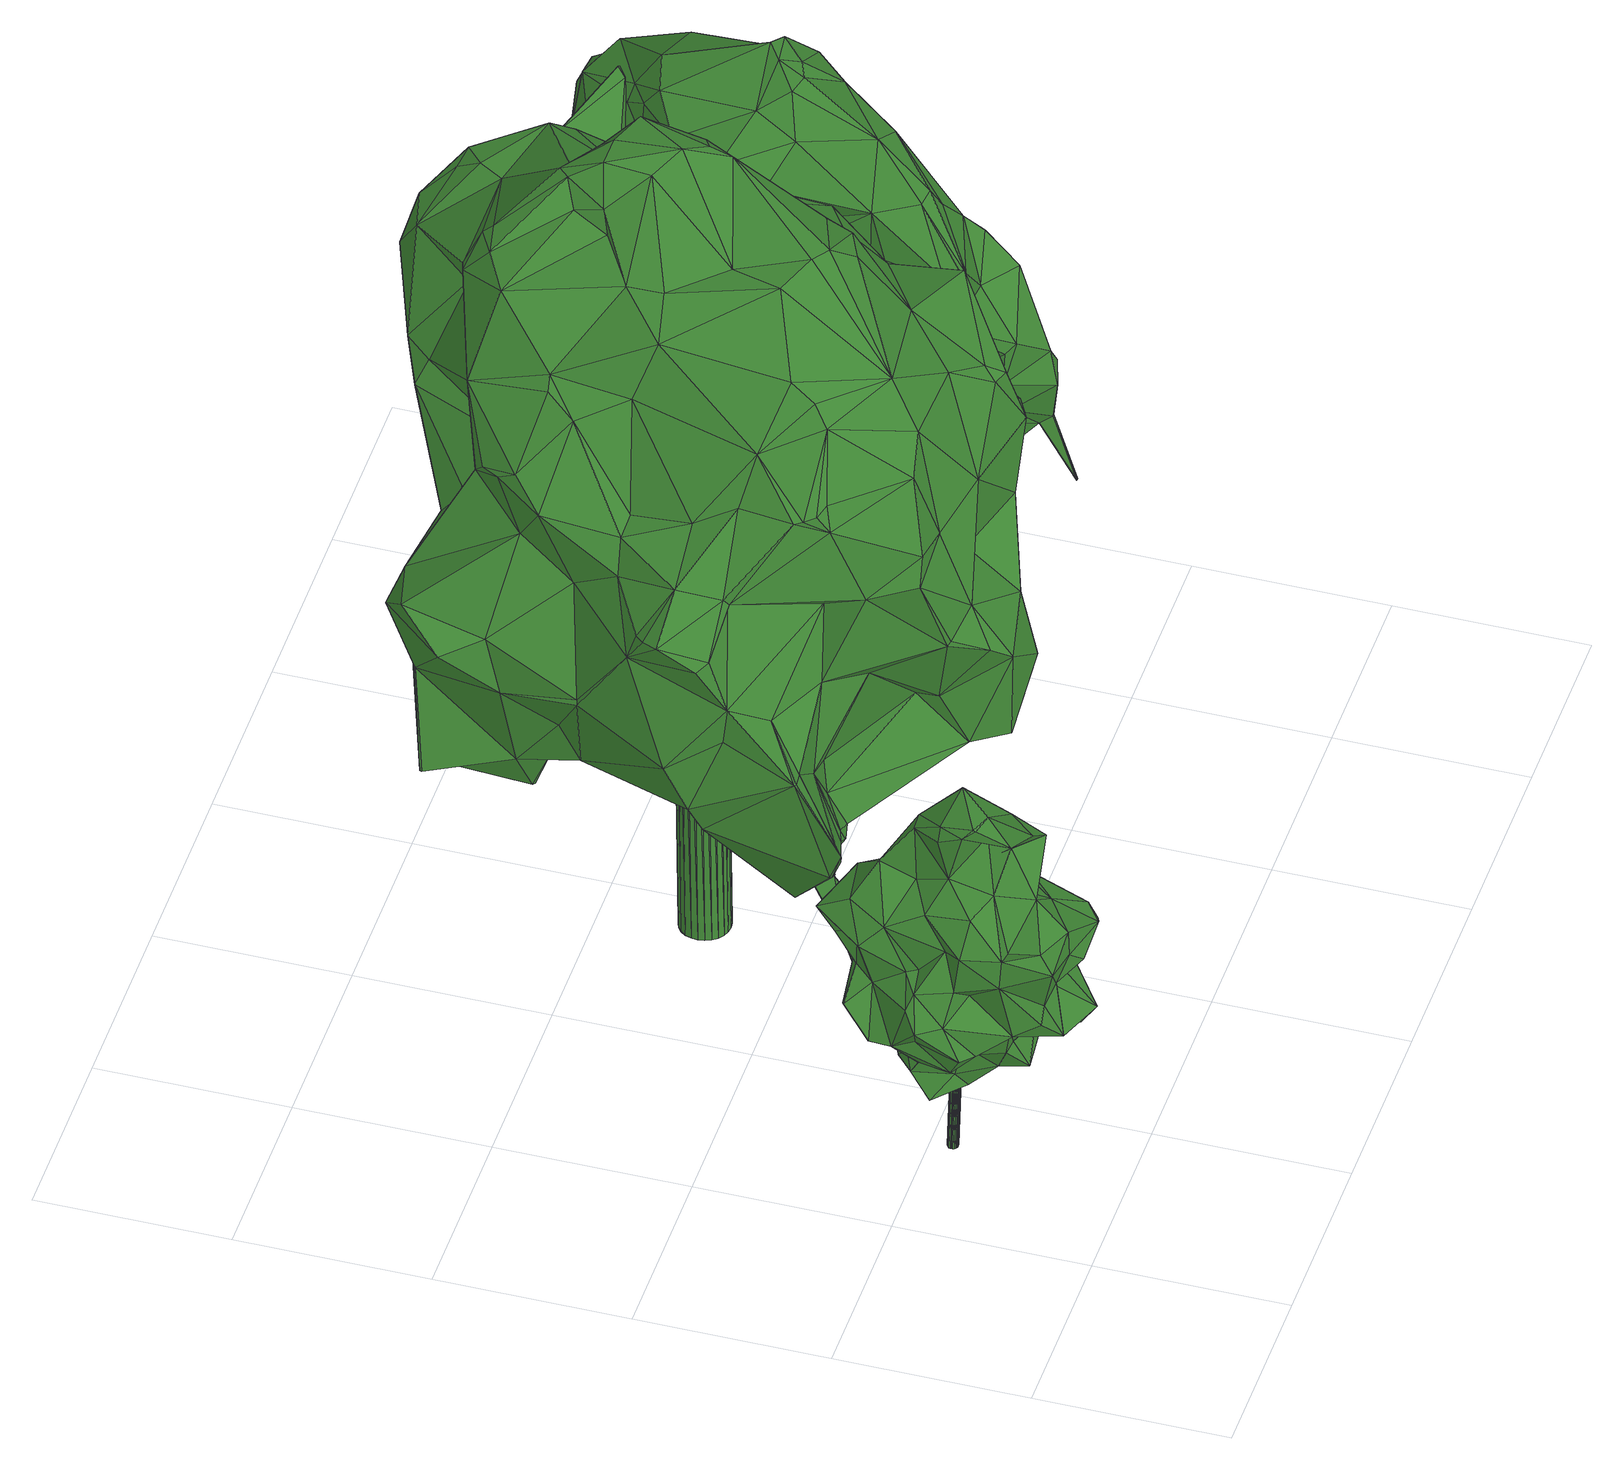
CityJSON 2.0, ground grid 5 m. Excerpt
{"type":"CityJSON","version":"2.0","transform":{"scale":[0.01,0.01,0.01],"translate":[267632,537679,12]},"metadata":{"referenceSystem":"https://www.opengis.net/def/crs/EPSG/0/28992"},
"CityObjects":{
"tree1":{"type":"SolitaryVegetationObject","attributes":{"gtid":355,"crown_width_m":6.1,"crown_median_z":18.98,"crown_r50_m":0.299,"crown_porosity":0.91,"trunk_H_m":6.23,"trunk_DBH_m":0.263,"trunk_radius_m":0.131,"trunk_base_height_m":12.75,"original_gtid":"356"},"geometry":[{"type":"Solid","lod":"3","boundaries":[[[[0,1,2]],[[3,4,5]],[[6,5,4]],[[7,8,9]],[[10,11,12]],[[10,12,13]],[[14,15,16]],[[17,18,19]],[[20,21,2]],[[20,2,22]],[[23,24,25]],[[26,27,28]],[[29,13,30]],[[7,31,32]],[[33,34,35]],[[36,37,38]],[[39,40,41]],[[42,19,18]],[[43,2,8]],[[8,2,1]],[[44,45,46]],[[13,23,30]],[[23,47,30]],[[48,49,50]],[[51,52,53]],[[30,54,29]],[[33,55,56]],[[33,35,55]],[[57,58,59]],[[26,28,60]],[[61,62,63]],[[64,65,66]],[[64,66,67]],[[64,67,11]],[[68,69,70]],[[70,69,71]],[[72,73,74]],[[15,75,76]],[[77,76,75]],[[47,78,54]],[[37,79,80]],[[81,82,83]],[[24,23,12]],[[13,12,23]],[[84,85,77]],[[86,87,71]],[[29,78,56]],[[42,88,63]],[[64,10,34]],[[35,34,10]],[[71,87,70]],[[89,70,87]],[[90,91,92]],[[92,93,90]],[[94,95,96]],[[94,96,45]],[[97,16,48]],[[98,99,100]],[[30,47,54]],[[55,35,10]],[[55,10,13]],[[101,93,92]],[[11,10,64]],[[102,69,103]],[[64,34,65]],[[34,104,65]],[[13,29,55]],[[56,55,29]],[[21,0,2]],[[12,89,24]],[[41,87,86]],[[97,105,106]],[[97,106,107]],[[108,109,52]],[[53,52,109]],[[20,110,111]],[[8,1,112]],[[113,73,72]],[[89,12,114]],[[105,0,106]],[[66,113,72]],[[57,115,58]],[[116,117,118]],[[67,119,70]],[[120,79,28]],[[120,28,27]],[[89,87,41]],[[22,110,20]],[[22,121,110]],[[103,59,122]],[[7,9,31]],[[69,102,18]],[[17,69,18]],[[100,99,123]],[[49,48,124]],[[125,126,127]],[[128,91,129]],[[128,129,116]],[[130,86,131]],[[44,6,45]],[[68,70,119]],[[132,128,7]],[[24,89,40]],[[39,133,81]],[[108,134,32]],[[23,25,47]],[[113,135,101]],[[88,42,18]],[[60,136,137]],[[31,125,105]],[[56,78,33]],[[113,101,73]],[[51,73,101]],[[74,73,138]],[[139,123,99]],[[7,134,132]],[[84,140,85]],[[91,128,132]],[[107,106,21]],[[141,119,67]],[[82,81,98]],[[98,100,82]],[[22,2,117]],[[89,114,67]],[[81,83,39]],[[142,121,143]],[[142,143,60]],[[132,52,144]],[[132,145,52]],[[98,3,99]],[[18,146,59]],[[18,122,146]],[[22,147,121]],[[143,121,147]],[[51,92,144]],[[61,148,62]],[[3,98,27]],[[133,27,98]],[[149,150,151]],[[97,148,105]],[[60,28,142]],[[152,153,80]],[[103,68,154]],[[68,103,69]],[[133,155,27]],[[46,156,44]],[[157,123,156]],[[83,82,158]],[[83,158,47]],[[144,52,51]],[[44,156,139]],[[148,159,62]],[[48,159,148]],[[48,148,97]],[[157,34,33]],[[123,33,160]],[[157,33,123]],[[27,155,120]],[[108,148,61]],[[32,148,108]],[[48,50,159]],[[159,50,161]],[[26,162,27]],[[3,27,162]],[[36,142,28]],[[121,142,110]],[[95,136,129]],[[136,116,129]],[[95,129,91]],[[139,99,3]],[[112,1,163]],[[103,88,59]],[[88,18,59]],[[81,133,98]],[[118,2,164]],[[118,164,116]],[[36,38,151]],[[79,36,28]],[[79,37,36]],[[79,152,80]],[[90,165,91]],[[166,165,90]],[[46,165,167]],[[166,167,165]],[[68,119,154]],[[71,131,86]],[[17,131,71]],[[141,74,154]],[[107,168,14]],[[169,14,168]],[[19,85,140]],[[19,140,17]],[[79,155,152]],[[120,155,79]],[[128,116,164]],[[7,128,164]],[[7,164,2]],[[108,52,134]],[[89,67,70]],[[63,62,161]],[[66,65,104]],[[166,104,170]],[[49,161,50]],[[51,53,73]],[[63,88,109]],[[155,133,171]],[[155,171,152]],[[59,146,57]],[[25,83,47]],[[141,66,72]],[[141,67,66]],[[100,123,82]],[[89,41,40]],[[20,168,21]],[[42,85,19]],[[21,168,107]],[[3,5,139]],[[75,14,172]],[[111,169,168]],[[136,60,173]],[[139,5,44]],[[6,44,5]],[[38,174,169]],[[107,16,97]],[[46,167,156]],[[101,92,51]],[[0,163,1]],[[113,175,135]],[[11,114,12]],[[173,143,147]],[[165,95,91]],[[130,84,77]],[[127,126,176]],[[123,139,156]],[[149,151,169]],[[153,130,174]],[[130,77,174]],[[38,169,151]],[[153,174,80]],[[177,80,174]],[[177,174,38]],[[86,178,41]],[[37,80,177]],[[37,177,38]],[[85,124,76]],[[85,76,77]],[[75,172,174]],[[15,76,48]],[[124,48,76]],[[169,172,14]],[[174,172,169]],[[154,74,103]],[[85,42,124]],[[73,53,88]],[[49,42,161]],[[124,42,49]],[[103,18,102]],[[67,114,11]],[[32,134,7]],[[72,74,141]],[[149,111,110]],[[116,136,173]],[[149,110,150]],[[110,142,150]],[[151,150,36]],[[141,154,119]],[[152,171,179]],[[41,179,171]],[[42,63,161]],[[159,161,62]],[[58,115,122]],[[61,109,108]],[[24,83,25]],[[40,83,24]],[[40,39,83]],[[145,134,52]],[[132,134,145]],[[137,6,4]],[[60,137,4]],[[36,150,142]],[[149,169,111]],[[101,135,180]],[[90,175,166]],[[180,175,90]],[[166,175,104]],[[135,175,180]],[[17,140,131]],[[54,78,29]],[[158,82,78]],[[123,78,82]],[[123,160,78]],[[33,78,160]],[[60,162,26]],[[4,162,60]],[[158,78,47]],[[4,3,162]],[[15,14,75]],[[74,138,103]],[[75,174,77]],[[41,178,179]],[[152,179,178]],[[88,103,138]],[[14,16,107]],[[21,106,0]],[[118,117,2]],[[43,7,2]],[[148,32,31]],[[43,8,7]],[[105,125,127]],[[0,105,127]],[[9,112,176]],[[9,8,112]],[[180,90,93]],[[101,180,93]],[[136,95,94]],[[45,6,94]],[[137,94,6]],[[136,94,137]],[[116,173,147]],[[144,92,132]],[[91,132,92]],[[130,153,178]],[[130,178,86]],[[152,178,153]],[[103,122,18]],[[88,138,73]],[[156,167,170]],[[157,170,34]],[[69,17,71]],[[156,170,157]],[[53,109,88]],[[39,171,133]],[[41,171,39]],[[34,170,104]],[[167,166,170]],[[111,168,20]],[[143,173,60]],[[104,175,66]],[[66,175,113]],[[130,140,84]],[[131,140,130]],[[63,109,61]],[[147,22,117]],[[147,117,116]],[[176,126,9]],[[31,126,125]],[[58,122,59]],[[45,96,46]],[[57,122,115]],[[122,57,146]],[[165,96,95]],[[165,46,96]],[[15,48,16]],[[176,112,163]],[[127,176,163]],[[127,163,0]],[[31,105,148]],[[31,9,126]],[[181,182,183]],[[181,183,184]],[[184,183,185]],[[184,185,186]],[[183,182,187]],[[183,187,185]],[[185,187,188]],[[185,188,186]],[[187,182,189]],[[187,189,188]],[[188,189,190]],[[188,190,186]],[[189,182,191]],[[189,191,190]],[[190,191,192]],[[190,192,186]],[[191,182,193]],[[191,193,192]],[[192,193,194]],[[192,194,186]],[[193,182,195]],[[193,195,194]],[[194,195,196]],[[194,196,186]],[[195,182,197]],[[195,197,196]],[[196,197,198]],[[196,198,186]],[[197,182,199]],[[197,199,198]],[[198,199,200]],[[198,200,186]],[[199,182,201]],[[199,201,200]],[[200,201,202]],[[200,202,186]],[[201,182,203]],[[201,203,202]],[[202,203,204]],[[202,204,186]],[[203,182,205]],[[203,205,204]],[[204,205,206]],[[204,206,186]],[[205,182,207]],[[205,207,206]],[[206,207,208]],[[206,208,186]],[[207,182,209]],[[207,209,208]],[[208,209,210]],[[208,210,186]],[[209,182,211]],[[209,211,210]],[[210,211,212]],[[210,212,186]],[[211,182,213]],[[211,213,212]],[[212,213,214]],[[212,214,186]],[[213,182,215]],[[213,215,214]],[[214,215,216]],[[214,216,186]],[[215,182,217]],[[215,217,216]],[[216,217,218]],[[216,218,186]],[[217,182,219]],[[217,219,218]],[[218,219,220]],[[218,220,186]],[[219,182,221]],[[219,221,220]],[[220,221,222]],[[220,222,186]],[[221,182,223]],[[221,223,222]],[[222,223,224]],[[222,224,186]],[[223,182,225]],[[223,225,224]],[[224,225,226]],[[224,226,186]],[[225,182,227]],[[225,227,226]],[[226,227,228]],[[226,228,186]],[[227,182,229]],[[227,229,228]],[[228,229,230]],[[228,230,186]],[[229,182,181]],[[229,181,230]],[[230,181,184]],[[230,184,186]]]]}]},
"tree2":{"type":"SolitaryVegetationObject","attributes":{"gtid":61,"crown_width_m":15.76,"crown_median_z":26.46,"crown_r50_m":0.471,"crown_porosity":0.866,"trunk_H_m":13.7,"trunk_DBH_m":1.3,"trunk_radius_m":0.649,"trunk_base_height_m":12.76,"original_gtid":"61"},"geometry":[{"type":"Solid","lod":"3","boundaries":[[[[231,232,233]],[[234,235,236]],[[237,238,239]],[[240,241,242]],[[243,244,245]],[[240,246,247]],[[248,249,250]],[[251,252,253]],[[254,255,256]],[[257,258,259]],[[260,261,262]],[[262,261,263]],[[264,253,232]],[[265,266,267]],[[268,269,242]],[[239,270,271]],[[272,273,274]],[[275,236,235]],[[276,277,278]],[[241,279,280]],[[281,280,279]],[[282,283,284]],[[285,286,287]],[[288,289,290]],[[291,292,293]],[[294,295,296]],[[286,297,298]],[[274,298,297]],[[299,300,301]],[[285,297,286]],[[287,283,282]],[[302,283,287]],[[303,304,305]],[[306,307,308]],[[309,310,311]],[[312,313,314]],[[285,315,297]],[[316,317,318]],[[317,316,319]],[[278,320,321]],[[278,321,263]],[[273,322,298]],[[323,324,292]],[[261,325,326]],[[327,292,324]],[[298,274,273]],[[272,322,273]],[[328,329,275]],[[330,331,332]],[[333,334,235]],[[333,235,335]],[[336,337,247]],[[252,251,264]],[[247,338,240]],[[287,282,285]],[[339,340,341]],[[342,343,344]],[[316,344,343]],[[298,322,286]],[[345,346,336]],[[247,246,336]],[[335,235,347]],[[313,240,338]],[[348,349,252]],[[350,351,347]],[[352,325,353]],[[352,353,354]],[[304,355,356]],[[357,358,359]],[[360,361,362]],[[363,354,364]],[[363,352,354]],[[365,366,367]],[[241,368,242]],[[369,242,368]],[[370,371,372]],[[373,372,371]],[[374,375,363]],[[233,363,375]],[[369,330,370]],[[376,274,377]],[[378,374,379]],[[379,374,363]],[[306,267,307]],[[339,380,295]],[[353,381,354]],[[339,295,382]],[[339,382,383]],[[364,354,381]],[[384,385,386]],[[387,244,388]],[[245,244,387]],[[389,319,390]],[[389,390,289]],[[391,392,239]],[[345,393,394]],[[334,333,395]],[[396,397,398]],[[399,253,349]],[[373,371,400]],[[263,321,262]],[[260,325,261]],[[353,325,260]],[[401,296,380]],[[402,403,404]],[[402,404,405]],[[406,407,408]],[[409,410,411]],[[397,411,410]],[[397,410,409]],[[323,292,291]],[[396,398,412]],[[413,414,415]],[[403,402,416]],[[360,356,361]],[[355,361,356]],[[327,417,418]],[[396,419,397]],[[239,238,391]],[[408,341,340]],[[380,296,295]],[[420,314,421]],[[420,421,282]],[[391,238,300]],[[347,422,423]],[[350,347,423]],[[263,261,326]],[[260,262,424]],[[270,422,425]],[[426,427,267]],[[333,428,395]],[[333,335,428]],[[240,279,241]],[[240,281,279]],[[429,430,431]],[[427,411,432]],[[347,433,335]],[[434,435,328]],[[436,328,435]],[[437,438,439]],[[436,271,270]],[[243,245,440]],[[293,350,441]],[[423,441,350]],[[236,425,234]],[[442,398,409]],[[347,234,425]],[[303,250,249]],[[329,425,236]],[[329,270,425]],[[347,425,422]],[[292,327,443]],[[292,443,293]],[[280,368,241]],[[444,418,445]],[[262,446,447]],[[433,347,243]],[[433,243,440]],[[336,246,393]],[[336,393,345]],[[243,293,388]],[[399,448,253]],[[428,366,309]],[[395,428,309]],[[239,271,237]],[[237,271,436]],[[388,244,243]],[[449,440,387]],[[395,450,334]],[[335,366,428]],[[433,366,335]],[[312,451,281]],[[440,245,387]],[[452,453,454]],[[455,435,434]],[[440,449,367]],[[243,347,351]],[[381,353,452]],[[291,293,441]],[[293,351,350]],[[243,351,293]],[[456,355,304]],[[346,457,336]],[[437,286,438]],[[458,334,386]],[[341,380,339]],[[402,405,380]],[[402,380,341]],[[401,380,405]],[[342,401,405]],[[240,393,246]],[[248,250,459]],[[252,349,253]],[[460,442,461]],[[455,434,308]],[[369,331,330]],[[368,331,369]],[[459,250,462]],[[341,407,402]],[[431,283,302]],[[463,389,289]],[[345,463,289]],[[464,457,412]],[[231,465,348]],[[234,347,235]],[[424,262,447]],[[466,358,357]],[[400,467,468]],[[431,302,469]],[[365,469,302]],[[321,446,262]],[[408,470,406]],[[231,264,232]],[[445,332,444]],[[231,252,264]],[[471,472,368]],[[471,451,472]],[[383,340,339]],[[473,461,474]],[[464,412,376]],[[475,417,327]],[[248,476,304]],[[443,477,478]],[[327,477,443]],[[378,360,362]],[[314,420,312]],[[338,421,314]],[[412,479,480]],[[396,412,480]],[[481,392,482]],[[341,408,407]],[[450,386,334]],[[460,483,272]],[[479,484,485]],[[479,485,486]],[[329,328,270]],[[436,270,328]],[[276,278,263]],[[470,487,488]],[[358,306,384]],[[489,255,254]],[[287,365,302]],[[467,332,445]],[[313,281,240]],[[379,381,378]],[[381,379,364]],[[331,368,332]],[[472,332,368]],[[490,491,492]],[[420,284,493]],[[420,493,312]],[[330,371,370]],[[295,373,382]],[[320,494,495]],[[475,467,417]],[[395,309,450]],[[493,284,496]],[[427,265,267]],[[455,259,465]],[[362,300,378]],[[236,275,329]],[[451,430,472]],[[312,430,451]],[[497,403,416]],[[266,258,257]],[[467,330,332]],[[445,418,467]],[[371,467,400]],[[371,330,467]],[[297,315,274]],[[436,435,498]],[[435,455,498]],[[426,357,359]],[[282,421,337]],[[499,469,365]],[[500,272,483]],[[500,483,473]],[[403,501,404]],[[427,432,265]],[[265,502,266]],[[470,488,503]],[[431,469,499]],[[484,504,288]],[[274,315,414]],[[377,274,414]],[[426,411,427]],[[442,460,376]],[[442,376,412]],[[473,474,311]],[[459,505,248]],[[363,233,352]],[[495,506,321]],[[503,488,507]],[[508,509,321]],[[508,497,509]],[[416,407,497]],[[510,384,450]],[[450,309,510]],[[502,277,258]],[[502,258,266]],[[375,511,231]],[[231,233,375]],[[376,377,464]],[[343,390,316]],[[416,402,407]],[[501,403,512]],[[501,512,288]],[[513,514,290]],[[513,343,514]],[[304,249,248]],[[304,303,249]],[[398,397,409]],[[394,268,515]],[[447,406,470]],[[447,470,503]],[[359,474,461]],[[440,367,433]],[[513,290,289]],[[470,408,487]],[[513,390,343]],[[289,390,513]],[[370,372,516]],[[370,516,318]],[[359,517,474]],[[518,517,358]],[[474,517,518]],[[257,455,308]],[[293,478,388]],[[268,393,269]],[[327,324,519]],[[449,429,499]],[[387,429,449]],[[277,502,278]],[[456,304,476]],[[508,506,485]],[[321,506,508]],[[385,434,458]],[[328,275,434]],[[257,267,266]],[[257,307,267]],[[411,397,419]],[[250,303,462]],[[429,431,499]],[[265,432,494]],[[265,494,320]],[[484,479,504]],[[391,255,392]],[[326,448,399]],[[280,471,368]],[[366,520,439]],[[437,439,520]],[[479,486,480]],[[320,495,321]],[[443,478,293]],[[510,518,384]],[[384,518,358]],[[285,282,415]],[[426,267,357]],[[378,299,374]],[[299,521,374]],[[519,467,475]],[[496,283,431]],[[242,269,240]],[[393,240,269]],[[369,522,242]],[[523,485,288]],[[448,326,325]],[[281,451,280]],[[306,385,384]],[[426,359,411]],[[442,411,359]],[[322,438,286]],[[497,446,509]],[[321,509,446]],[[308,307,257]],[[518,311,474]],[[453,304,454]],[[235,334,458]],[[235,458,275]],[[496,284,283]],[[455,465,511]],[[231,348,252]],[[391,256,255]],[[510,524,518]],[[510,311,524]],[[518,524,311]],[[373,525,382]],[[505,476,248]],[[423,481,441]],[[400,468,525]],[[400,525,373]],[[405,404,343]],[[342,405,343]],[[312,493,496]],[[369,370,522]],[[441,481,482]],[[364,379,363]],[[305,453,487]],[[312,281,313]],[[451,471,280]],[[232,253,448]],[[503,424,447]],[[444,490,492]],[[444,492,477]],[[399,526,326]],[[276,263,526]],[[326,526,263]],[[276,526,277]],[[277,526,349]],[[482,255,489]],[[482,392,255]],[[399,349,526]],[[466,306,358]],[[496,430,312]],[[431,430,496]],[[510,309,311]],[[348,258,277]],[[259,258,348]],[[392,527,239]],[[278,265,320]],[[422,527,423]],[[459,324,505]],[[418,477,327]],[[387,388,478]],[[413,415,337]],[[394,393,268]],[[383,462,340]],[[303,340,462]],[[415,282,337]],[[286,437,287]],[[340,528,408]],[[303,528,340]],[[288,290,501]],[[452,488,487]],[[264,251,253]],[[348,277,349]],[[338,314,313]],[[366,439,309]],[[304,529,454]],[[365,287,437]],[[323,505,324]],[[488,452,353]],[[361,256,362]],[[409,411,442]],[[398,442,412]],[[377,413,464]],[[272,438,322]],[[467,519,468]],[[459,468,519]],[[530,442,359]],[[530,359,461]],[[530,461,442]],[[467,418,417]],[[475,327,519]],[[521,498,455]],[[521,455,511]],[[362,256,300]],[[436,498,237]],[[455,257,259]],[[254,256,361]],[[465,259,348]],[[384,386,450]],[[238,237,301]],[[238,301,300]],[[391,300,256]],[[466,357,267]],[[511,375,374]],[[521,511,374]],[[414,413,377]],[[519,324,459]],[[408,528,487]],[[332,472,491]],[[444,477,418]],[[464,413,337]],[[511,465,231]],[[232,325,233]],[[232,448,325]],[[323,291,505]],[[352,233,325]],[[332,491,490]],[[444,332,490]],[[387,492,429]],[[429,492,491]],[[478,477,492]],[[478,492,387]],[[515,522,370]],[[420,282,284]],[[288,504,289]],[[305,487,528]],[[305,528,303]],[[365,520,366]],[[437,520,365]],[[319,318,317]],[[345,394,463]],[[389,463,394]],[[247,421,338]],[[345,504,346]],[[289,504,345]],[[439,310,309]],[[523,508,485]],[[514,404,290]],[[514,343,404]],[[404,501,290]],[[523,288,512]],[[270,527,422]],[[239,527,270]],[[254,361,355]],[[355,489,254]],[[498,301,237]],[[521,301,498]],[[299,301,521]],[[433,367,366]],[[288,485,484]],[[355,456,482]],[[441,482,456]],[[394,318,389]],[[319,389,318]],[[370,318,515]],[[394,515,318]],[[295,516,373]],[[294,516,295]],[[373,516,372]],[[456,291,441]],[[456,505,291]],[[337,421,247]],[[316,318,516]],[[346,412,457]],[[515,268,522]],[[522,268,242]],[[468,462,525]],[[468,459,462]],[[487,453,452]],[[305,304,453]],[[342,344,401]],[[423,527,481]],[[481,527,392]],[[491,472,430]],[[491,430,429]],[[485,506,486]],[[275,458,434]],[[516,294,344]],[[516,344,316]],[[296,401,344]],[[296,344,294]],[[308,434,385]],[[308,385,306]],[[337,336,457]],[[337,457,464]],[[315,285,415]],[[376,460,531]],[[265,278,502]],[[376,531,274]],[[274,531,272]],[[460,272,531]],[[414,315,415]],[[385,458,386]],[[454,381,452]],[[358,517,359]],[[462,383,525]],[[382,525,383]],[[365,367,499]],[[449,499,367]],[[356,529,304]],[[412,504,479]],[[396,480,486]],[[461,473,483]],[[360,529,356]],[[272,500,438]],[[447,446,406]],[[407,446,497]],[[407,406,446]],[[466,267,306]],[[461,483,460]],[[486,494,396]],[[432,411,494]],[[411,419,494]],[[495,494,506]],[[486,506,494]],[[396,494,419]],[[482,489,355]],[[456,476,505]],[[381,529,378]],[[454,529,381]],[[378,529,360]],[[346,504,412]],[[300,299,378]],[[316,390,319]],[[523,497,508]],[[503,507,424]],[[260,424,507]],[[260,507,353]],[[488,353,507]],[[523,512,497]],[[403,497,512]],[[438,500,310]],[[439,438,310]],[[473,310,500]],[[311,310,473]],[[532,533,534]],[[532,534,535]],[[535,534,536]],[[535,536,537]],[[534,533,538]],[[534,538,536]],[[536,538,539]],[[536,539,537]],[[538,533,540]],[[538,540,539]],[[539,540,541]],[[539,541,537]],[[540,533,542]],[[540,542,541]],[[541,542,543]],[[541,543,537]],[[542,533,544]],[[542,544,543]],[[543,544,545]],[[543,545,537]],[[544,533,546]],[[544,546,545]],[[545,546,547]],[[545,547,537]],[[546,533,548]],[[546,548,547]],[[547,548,549]],[[547,549,537]],[[548,533,550]],[[548,550,549]],[[549,550,551]],[[549,551,537]],[[550,533,552]],[[550,552,551]],[[551,552,553]],[[551,553,537]],[[552,533,554]],[[552,554,553]],[[553,554,555]],[[553,555,537]],[[554,533,556]],[[554,556,555]],[[555,556,557]],[[555,557,537]],[[556,533,558]],[[556,558,557]],[[557,558,559]],[[557,559,537]],[[558,533,560]],[[558,560,559]],[[559,560,561]],[[559,561,537]],[[560,533,562]],[[560,562,561]],[[561,562,563]],[[561,563,537]],[[562,533,564]],[[562,564,563]],[[563,564,565]],[[563,565,537]],[[564,533,566]],[[564,566,565]],[[565,566,567]],[[565,567,537]],[[566,533,568]],[[566,568,567]],[[567,568,569]],[[567,569,537]],[[568,533,570]],[[568,570,569]],[[569,570,571]],[[569,571,537]],[[570,533,572]],[[570,572,571]],[[571,572,573]],[[571,573,537]],[[572,533,574]],[[572,574,573]],[[573,574,575]],[[573,575,537]],[[574,533,576]],[[574,576,575]],[[575,576,577]],[[575,577,537]],[[576,533,578]],[[576,578,577]],[[577,578,579]],[[577,579,537]],[[578,533,580]],[[578,580,579]],[[579,580,581]],[[579,581,537]],[[580,533,532]],[[580,532,581]],[[581,532,535]],[[581,535,537]]]]}]},
"tree3":{"type":"SolitaryVegetationObject","attributes":{"gtid":84,"crown_width_m":10.8,"crown_median_z":25.32,"crown_r50_m":0.428,"crown_porosity":0.888,"trunk_H_m":12.38,"trunk_DBH_m":0.798,"trunk_radius_m":0.399,"trunk_base_height_m":12.94,"original_gtid":"84"},"geometry":[{"type":"Solid","lod":"3","boundaries":[[[[582,583,584]],[[585,586,587]],[[588,587,586]],[[589,590,591]],[[592,593,594]],[[595,596,597]],[[598,599,600]],[[601,602,603]],[[604,605,606]],[[604,606,607]],[[608,609,610]],[[611,593,589]],[[612,613,614]],[[615,584,585]],[[616,617,618]],[[619,620,621]],[[614,622,612]],[[623,617,624]],[[616,624,617]],[[600,625,598]],[[626,605,627]],[[601,603,628]],[[629,630,631]],[[606,632,630]],[[632,626,633]],[[634,635,636]],[[637,638,639]],[[640,641,635]],[[642,643,620]],[[642,620,619]],[[644,612,645]],[[646,647,648]],[[649,611,591]],[[589,591,611]],[[591,650,649]],[[649,594,611]],[[631,632,633]],[[651,652,653]],[[654,655,656]],[[624,657,658]],[[600,627,625]],[[631,630,632]],[[659,660,661]],[[659,661,629]],[[662,659,629]],[[631,662,629]],[[663,660,659]],[[664,659,662]],[[663,659,664]],[[632,606,605]],[[619,624,616]],[[665,620,666]],[[623,614,617]],[[632,605,626]],[[667,631,633]],[[668,669,592]],[[651,670,652]],[[651,671,670]],[[614,643,617]],[[606,630,607]],[[630,629,607]],[[631,672,662]],[[673,674,661]],[[674,675,661]],[[676,677,678]],[[679,678,677]],[[680,599,681]],[[599,598,681]],[[682,683,595]],[[684,685,686]],[[687,688,689]],[[645,664,662]],[[653,652,670]],[[690,653,670]],[[628,603,691]],[[692,693,590]],[[590,693,591]],[[694,695,696]],[[697,694,696]],[[612,698,613]],[[644,698,612]],[[626,668,633]],[[699,700,701]],[[702,669,697]],[[703,704,705]],[[703,705,706]],[[707,708,709]],[[665,621,620]],[[682,710,711]],[[664,645,663]],[[696,712,593]],[[619,713,642]],[[616,713,619]],[[700,714,653]],[[715,701,700]],[[618,642,713]],[[618,713,616]],[[656,647,654]],[[634,716,717]],[[636,716,634]],[[620,643,718]],[[719,720,721]],[[612,722,663]],[[689,688,723]],[[645,662,672]],[[724,725,726]],[[727,728,711]],[[699,651,714]],[[679,598,625]],[[669,702,592]],[[651,653,714]],[[582,729,583]],[[723,685,730]],[[731,730,708]],[[671,699,694]],[[732,733,709]],[[638,734,639]],[[650,672,667]],[[651,699,671]],[[682,653,683]],[[735,697,669]],[[736,737,738]],[[584,583,739]],[[585,584,739]],[[740,710,595]],[[682,595,710]],[[699,701,694]],[[741,742,733]],[[620,686,666]],[[694,697,735]],[[600,599,743]],[[671,743,599]],[[649,650,667]],[[699,714,700]],[[611,594,593]],[[740,615,710]],[[696,702,697]],[[696,593,702]],[[702,593,592]],[[612,622,722]],[[741,733,730]],[[744,718,637]],[[701,695,694]],[[715,695,701]],[[706,705,745]],[[736,738,746]],[[677,681,598]],[[747,748,749]],[[649,750,594]],[[710,615,587]],[[648,751,601]],[[671,752,670]],[[605,604,627]],[[709,708,753]],[[754,601,751]],[[656,751,648]],[[594,750,592]],[[688,687,678]],[[755,753,756]],[[755,756,757]],[[736,758,656]],[[621,665,717]],[[746,759,760]],[[585,761,706]],[[762,648,628]],[[648,763,646]],[[628,648,601]],[[764,765,738]],[[732,766,767]],[[768,766,732]],[[769,739,583]],[[684,741,685]],[[770,716,771]],[[744,772,718]],[[623,622,614]],[[608,760,749]],[[717,665,634]],[[666,634,665]],[[773,746,774]],[[642,618,643]],[[618,617,643]],[[771,716,636]],[[643,614,613]],[[736,656,655]],[[764,737,775]],[[762,691,748]],[[695,712,696]],[[721,774,719]],[[588,776,777]],[[770,717,716]],[[757,766,768]],[[588,778,711]],[[765,719,738]],[[663,673,660]],[[667,672,631]],[[686,640,666]],[[638,779,780]],[[638,780,698]],[[711,728,682]],[[622,623,658]],[[781,638,644]],[[663,645,612]],[[629,661,607]],[[623,624,658]],[[593,712,589]],[[782,783,607]],[[675,784,785]],[[786,787,788]],[[718,772,789]],[[666,635,634]],[[668,790,669]],[[731,708,687]],[[641,785,784]],[[687,791,792]],[[774,738,719]],[[689,723,730]],[[680,671,599]],[[774,793,794]],[[787,607,661]],[[743,790,600]],[[645,672,781]],[[650,781,672]],[[749,691,603]],[[755,709,753]],[[609,608,795]],[[748,691,749]],[[667,750,649]],[[654,647,704]],[[744,646,772]],[[658,673,722]],[[598,679,677]],[[689,730,731]],[[689,731,687]],[[657,771,796]],[[782,787,786]],[[782,607,787]],[[688,786,723]],[[597,765,764]],[[765,597,720]],[[797,595,597]],[[777,776,798]],[[777,798,724]],[[691,762,628]],[[754,609,799]],[[609,795,799]],[[734,798,800]],[[801,674,673]],[[684,686,802]],[[710,587,711]],[[734,800,639]],[[705,803,800]],[[668,626,790]],[[601,799,602]],[[795,602,799]],[[733,708,730]],[[771,657,624]],[[663,722,673]],[[613,779,718]],[[585,587,615]],[[789,763,762]],[[751,656,758]],[[762,763,648]],[[684,804,773]],[[759,804,747]],[[767,766,756]],[[707,805,791]],[[718,789,802]],[[781,806,638]],[[774,807,773]],[[585,739,761]],[[751,758,610]],[[763,789,772]],[[668,592,750]],[[637,639,704]],[[639,803,704]],[[724,712,695]],[[625,808,679]],[[661,660,673]],[[809,685,723]],[[640,685,809]],[[692,806,781]],[[792,678,687]],[[676,678,792]],[[692,590,806]],[[804,789,747]],[[804,802,789]],[[810,725,590]],[[777,778,588]],[[727,711,778]],[[727,778,811]],[[724,778,777]],[[811,778,724]],[[658,722,622]],[[661,675,787]],[[788,809,723]],[[786,788,723]],[[656,648,647]],[[812,742,684]],[[684,742,741]],[[709,742,812]],[[654,704,655]],[[703,655,704]],[[678,679,813]],[[678,813,688]],[[684,791,805]],[[733,742,709]],[[694,743,671]],[[735,743,694]],[[700,728,814]],[[727,814,728]],[[734,806,590]],[[638,806,734]],[[644,645,781]],[[639,800,803]],[[686,718,802]],[[686,620,718]],[[707,709,805]],[[805,812,684]],[[805,709,812]],[[718,779,637]],[[609,751,610]],[[754,751,609]],[[766,757,756]],[[717,770,621]],[[619,621,770]],[[640,635,666]],[[636,641,771]],[[591,693,650]],[[653,682,728]],[[653,728,700]],[[670,752,815]],[[653,596,683]],[[595,683,596]],[[779,613,780]],[[677,676,815]],[[721,815,793]],[[676,793,815]],[[705,704,803]],[[762,748,747]],[[763,772,646]],[[774,794,807]],[[791,807,794]],[[640,785,641]],[[744,637,646]],[[637,704,646]],[[804,684,802]],[[705,800,798]],[[736,655,706]],[[706,655,703]],[[740,797,582]],[[582,584,740]],[[740,584,615]],[[670,815,690]],[[638,637,779]],[[797,740,595]],[[597,775,797]],[[597,764,775]],[[729,769,583]],[[775,769,729]],[[582,775,729]],[[582,797,775]],[[775,739,769]],[[686,685,640]],[[730,685,741]],[[676,792,794]],[[720,816,721]],[[815,721,816]],[[815,816,690]],[[690,816,596]],[[653,690,596]],[[636,635,641]],[[761,739,775]],[[597,596,816]],[[597,816,720]],[[727,811,814]],[[700,814,715]],[[677,815,752]],[[695,715,814]],[[724,814,811]],[[695,814,724]],[[688,813,786]],[[782,786,813]],[[610,746,608]],[[638,698,644]],[[624,619,770]],[[624,770,771]],[[746,738,774]],[[758,736,746]],[[758,746,610]],[[754,799,601]],[[753,708,733]],[[808,783,782]],[[788,787,675]],[[809,785,640]],[[643,613,718]],[[761,775,737]],[[738,737,764]],[[675,785,788]],[[788,785,809]],[[782,679,808]],[[768,732,817]],[[755,768,817]],[[705,798,776]],[[588,711,587]],[[801,796,641]],[[774,721,793]],[[801,673,796]],[[771,641,796]],[[658,796,673]],[[657,796,658]],[[709,755,817]],[[709,817,732]],[[765,720,719]],[[792,791,794]],[[676,794,793]],[[743,735,790]],[[669,790,735]],[[633,750,667]],[[668,750,633]],[[687,708,791]],[[707,791,708]],[[734,725,798]],[[724,798,725]],[[590,725,734]],[[755,757,768]],[[782,813,679]],[[752,671,681]],[[680,681,671]],[[752,681,677]],[[613,698,780]],[[684,807,791]],[[773,807,684]],[[627,600,790]],[[627,790,626]],[[586,776,588]],[[674,641,784]],[[675,674,784]],[[801,641,674]],[[692,781,693]],[[650,693,781]],[[589,726,590]],[[810,590,726]],[[810,726,725]],[[724,726,712]],[[746,760,608]],[[712,726,589]],[[761,737,706]],[[706,737,736]],[[604,783,627]],[[607,783,604]],[[625,627,783]],[[808,625,783]],[[733,732,767]],[[759,773,804]],[[746,773,759]],[[747,749,760]],[[767,756,753]],[[733,767,753]],[[762,747,789]],[[646,704,647]],[[759,747,760]],[[602,795,603]],[[603,795,749]],[[608,749,795]],[[586,745,776]],[[776,745,705]],[[586,585,745]],[[706,745,585]],[[818,819,820]],[[818,820,821]],[[821,820,822]],[[821,822,823]],[[820,819,824]],[[820,824,822]],[[822,824,825]],[[822,825,823]],[[824,819,826]],[[824,826,825]],[[825,826,827]],[[825,827,823]],[[826,819,828]],[[826,828,827]],[[827,828,829]],[[827,829,823]],[[828,819,830]],[[828,830,829]],[[829,830,831]],[[829,831,823]],[[830,819,832]],[[830,832,831]],[[831,832,833]],[[831,833,823]],[[832,819,834]],[[832,834,833]],[[833,834,835]],[[833,835,823]],[[834,819,836]],[[834,836,835]],[[835,836,837]],[[835,837,823]],[[836,819,838]],[[836,838,837]],[[837,838,839]],[[837,839,823]],[[838,819,840]],[[838,840,839]],[[839,840,841]],[[839,841,823]],[[840,819,842]],[[840,842,841]],[[841,842,843]],[[841,843,823]],[[842,819,844]],[[842,844,843]],[[843,844,845]],[[843,845,823]],[[844,819,846]],[[844,846,845]],[[845,846,847]],[[845,847,823]],[[846,819,848]],[[846,848,847]],[[847,848,849]],[[847,849,823]],[[848,819,850]],[[848,850,849]],[[849,850,851]],[[849,851,823]],[[850,819,852]],[[850,852,851]],[[851,852,853]],[[851,853,823]],[[852,819,854]],[[852,854,853]],[[853,854,855]],[[853,855,823]],[[854,819,856]],[[854,856,855]],[[855,856,857]],[[855,857,823]],[[856,819,858]],[[856,858,857]],[[857,858,859]],[[857,859,823]],[[858,819,860]],[[858,860,859]],[[859,860,861]],[[859,861,823]],[[860,819,862]],[[860,862,861]],[[861,862,863]],[[861,863,823]],[[862,819,864]],[[862,864,863]],[[863,864,865]],[[863,865,823]],[[864,819,866]],[[864,866,865]],[[865,866,867]],[[865,867,823]],[[866,819,818]],[[866,818,867]],[[867,818,821]],[[867,821,823]]]]}]}
},
"vertices":[
[380,409,279],[414,391,285],[364,290,383],[137,138,849],[234,159,741],[263,135,813],[309,113,767],[470,397,436],[445,383,283],[472,384,271],[413,427,1096],[425,460,1079],[320,528,1114],[331,422,1217],[186,509,411],[223,551,424],[232,511,396],[206,705,794],[313,714,673],[243,670,686],[274,315,403],[279,391,321],[299,245,400],[245,452,1157],[279,528,1106],[225,453,1123],[163,175,662],[131,271,781],[144,241,624],[269,339,1195],[225,364,1184],[480,447,399],[481,447,402],[382,228,1072],[427,314,1028],[415,305,1053],[111,324,569],[76,356,569],[99,384,512],[157,465,944],[247,513,973],[131,560,905],[320,685,569],[395,393,413],[383,97,828],[406,105,817],[439,140,832],[213,388,1159],[343,582,436],[355,681,466],[384,645,459],[544,471,661],[494,426,593],[501,515,650],[226,358,1180],[385,315,1114],[307,239,1130],[423,832,746],[471,798,753],[441,813,728],[212,134,598],[453,575,450],[448,604,447],[384,589,548],[452,423,992],[477,386,920],[462,443,902],[372,544,948],[324,655,876],[254,699,797],[321,682,919],[199,749,868],[459,490,819],[485,521,705],[401,524,771],[206,523,460],[254,576,568],[107,591,555],[286,287,1095],[83,397,662],[52,459,651],[148,348,964],[214,309,999],[219,424,1020],[101,651,662],[154,669,617],[104,615,852],[192,663,917],[443,636,633],[263,611,994],[494,285,729],[541,252,659],[566,348,651],[521,343,670],[351,170,679],[434,180,661],[422,165,794],[338,531,307],[134,265,864],[184,184,866],[186,266,848],[519,457,682],[330,674,702],[362,667,714],[476,356,907],[368,477,286],[333,425,282],[224,473,296],[444,506,486],[430,514,554],[244,287,478],[266,403,454],[445,383,281],[459,487,819],[361,503,1068],[436,773,761],[374,139,505],[364,237,469],[367,238,470],[331,650,886],[167,356,708],[268,277,497],[434,774,759],[295,227,938],[277,702,513],[420,400,290],[471,387,272],[394,409,281],[454,282,527],[433,188,631],[157,596,698],[192,645,818],[529,348,574],[110,364,867],[471,400,437],[408,433,754],[332,86,603],[259,181,715],[383,595,652],[256,136,890],[201,650,709],[370,561,873],[198,262,596],[303,227,548],[604,372,622],[494,395,583],[422,829,745],[342,244,503],[454,521,411],[164,348,527],[161,346,526],[129,362,524],[100,475,737],[80,491,698],[353,589,838],[121,381,749],[384,216,871],[326,249,928],[303,351,1102],[411,622,444],[303,315,1060],[385,645,462],[175,171,715],[415,392,282],[399,265,469],[469,252,757],[470,293,866],[468,292,865],[269,423,355],[187,488,445],[418,351,956],[157,413,841],[186,490,444],[323,134,548],[99,531,558],[460,324,854],[471,385,269],[99,473,589],[154,511,756],[162,481,764],[414,347,741],[338,445,75],[325,445,75],[338,449,75],[321,422,698],[321,425,698],[308,421,698],[336,452,75],[319,428,698],[334,455,76],[317,431,698],[331,457,76],[314,433,698],[328,458,75],[311,434,698],[324,458,75],[308,435,698],[321,458,75],[304,434,698],[318,456,75],[301,433,698],[315,454,75],[298,430,698],[313,451,75],[296,428,697],[312,448,75],[295,424,697],[312,445,75],[295,421,697],[312,441,74],[296,418,697],[314,438,74],[297,414,697],[316,435,74],[299,412,697],[319,433,74],[302,410,697],[322,432,74],[305,409,697],[326,432,74],[309,408,697],[329,432,75],[312,409,697],[332,434,75],[315,410,697],[335,436,75],[318,412,697],[337,439,75],[320,415,698],[338,442,75],[321,419,698],
[1540,1794,1948],[1535,1801,1924],[1408,1914,1979],[1080,909,2156],[1169,802,1939],[1158,945,2158],[1201,1489,2356],[1105,1526,2352],[1111,1358,2362],[371,853,724],[227,723,940],[315,1068,934],[650,857,1981],[535,849,1798],[567,833,1813],[584,994,683],[590,821,725],[477,1585,1797],[522,1680,1762],[493,1634,1766],[1783,1716,1970],[1757,1694,1960],[1577,1794,1755],[965,1585,2233],[961,1509,2256],[999,1611,2303],[1409,1280,1745],[1360,1485,1641],[1337,1516,1696],[1333,2019,1612],[1475,2021,1629],[1295,1943,1408],[1448,1764,1398],[1777,1718,1974],[1423,1322,1436],[1404,1291,1605],[1477,1182,1579],[562,1033,855],[508,992,795],[1163,1246,2320],[1161,1304,2341],[1309,596,960],[1283,587,932],[1245,650,860],[1360,1028,1976],[1454,1673,1484],[1435,1612,1595],[1402,1550,1395],[230,718,941],[223,694,1016],[281,712,947],[824,554,913],[823,628,1042],[834,690,1029],[878,464,919],[1114,470,973],[868,457,1173],[1142,1523,766],[968,1520,784],[940,1772,818],[635,1340,1968],[500,1150,1733],[577,1010,1925],[418,1802,846],[453,1829,1142],[420,1807,847],[1074,496,901],[1139,511,907],[1102,1624,2225],[1028,1640,2300],[1134,1569,2301],[818,500,1225],[543,1705,1730],[650,1758,1909],[732,1666,1670],[1560,1056,1713],[1530,1128,1706],[1524,1184,1847],[1276,547,1571],[1239,584,1384],[1441,611,1475],[487,842,1024],[527,786,787],[550,794,802],[976,539,898],[563,1568,742],[565,1562,745],[537,1521,858],[610,1565,753],[1393,1520,1365],[1324,1705,1274],[1288,578,948],[523,1311,1700],[459,1316,1681],[1420,1952,1861],[1511,2006,1638],[358,1151,1640],[1280,1230,2089],[1186,1019,2163],[288,1158,1126],[316,1018,1223],[317,1007,1326],[1178,621,1801],[1399,739,1888],[1050,673,1872],[754,1052,683],[783,864,798],[567,785,762],[467,1907,1318],[503,1868,1414],[619,1924,1207],[515,1799,844],[662,1649,716],[480,1786,833],[802,1258,693],[975,1255,700],[837,750,2014],[1554,1650,1849],[1662,1656,1674],[684,957,2078],[676,895,2032],[1328,1970,1980],[1139,2073,1860],[1190,2040,1981],[726,1697,2147],[831,1823,2094],[1513,1096,1383],[1409,838,1535],[1413,1049,1363],[901,1794,2164],[833,1756,2167],[902,1768,2188],[1273,1941,2083],[1224,1956,2059],[838,552,1339],[995,582,1601],[811,624,1572],[281,829,1161],[289,1097,1012],[451,1414,952],[353,1394,1215],[461,1472,1042],[384,1596,1177],[1380,1773,2112],[1392,1773,2103],[1215,824,932],[1162,791,924],[1178,1830,2092],[1209,1892,2099],[536,1859,1095],[1096,2018,1965],[317,1731,1313],[376,1840,1405],[1428,815,1613],[1528,1022,1764],[1407,817,1838],[551,819,1744],[517,877,1791],[690,1559,867],[664,1644,719],[1024,1528,2348],[1032,1410,2330],[577,1034,703],[753,1239,874],[1209,577,1763],[1308,1424,1020],[1135,1193,1222],[1142,1123,1088],[1647,1717,1648],[357,1396,1228],[484,1821,854],[833,1884,1046],[1005,1832,859],[831,1788,842],[608,1836,918],[861,1817,1309],[868,1890,1157],[737,1849,1398],[1191,1060,1142],[1187,1077,1235],[1497,1197,1281],[1143,1177,912],[973,765,1068],[1079,622,973],[868,568,908],[885,1897,1106],[276,1206,1529],[250,1164,1539],[1232,1383,1261],[619,848,849],[607,794,774],[973,993,2217],[883,1043,2188],[1208,1994,1485],[1027,964,2210],[1536,1110,1345],[1528,1186,1306],[1167,590,1763],[588,740,1519],[540,838,1272],[724,578,1297],[1501,1201,1284],[819,680,1878],[1485,1095,1931],[1314,1305,2102],[1206,1326,2319],[1069,499,1202],[1198,587,1078],[1211,555,1383],[726,663,1810],[690,1290,2110],[1266,980,1124],[520,1041,1792],[298,1048,1485],[270,1072,1469],[1168,1877,1324],[1173,1940,1360],[1533,1938,1728],[665,622,1621],[1401,728,1796],[331,831,1154],[929,1990,1760],[863,1917,1757],[959,1846,1943],[1380,1427,2032],[645,1549,1986],[872,1159,786],[1393,928,1867],[434,1515,1722],[1489,759,1097],[1505,767,1156],[481,1574,1610],[900,1496,951],[1013,979,932],[1468,1617,1891],[1458,1098,1472],[294,1252,1453],[473,1438,1494],[732,571,1308],[949,1784,1446],[286,825,1162],[390,919,1254],[1482,733,1200],[1484,740,1202],[302,1230,1521],[609,1544,1962],[393,1040,1606],[507,898,1789],[1267,1420,898],[1331,1428,986],[811,1313,2165],[809,1407,2164],[1486,754,1100],[1186,1498,789],[1237,1535,942],[1349,1446,988],[839,1945,1691],[1093,1953,1604],[940,1494,2196],[422,1038,1573],[610,854,1461],[406,1029,1584],[681,875,895],[1324,1481,1252],[1316,1545,1188],[673,759,1210],[1041,1838,1062],[1247,1503,2272],[636,620,1547],[1343,730,1157],[958,1785,824],[1365,1405,1530],[1128,1979,1500],[1045,1362,742],[567,1467,1923],[1312,1543,1150],[1154,1979,1598],[1198,1608,1037],[1159,1668,1260],[1412,637,1513],[1424,1718,2070],[1013,1773,869],[870,1680,826],[844,1761,828],[707,1226,931],[492,1587,878],[1401,747,1437],[1442,643,1486],[425,1313,1586],[1029,623,1348],[1258,1564,2135],[554,1188,1007],[1040,1665,932],[1436,629,1494],[377,1630,1346],[1619,1703,1613],[921,1174,2184],[716,1783,1490],[880,1838,2071],[1296,947,1298],[1259,695,907],[990,1246,75],[925,1245,76],[987,1263,75],[1010,1268,1445],[1007,1285,1445],[945,1267,1446],[981,1278,75],[1000,1301,1445],[970,1292,75],[990,1314,1445],[957,1302,75],[976,1324,1445],[941,1308,75],[961,1330,1445],[924,1310,75],[944,1332,1445],[907,1307,75],[927,1329,1445],[892,1301,75],[912,1323,1446],[878,1290,76],[898,1312,1446],[868,1277,76],[888,1299,1446],[862,1261,77],[882,1283,1447],[860,1244,77],[880,1266,1447],[863,1227,77],[883,1249,1447],[869,1212,77],[889,1234,1447],[880,1198,77],[900,1221,1447],[893,1188,77],[913,1210,1447],[909,1182,77],[929,1204,1447],[926,1180,77],[946,1202,1447],[943,1183,77],[963,1205,1447],[958,1189,76],[978,1211,1446],[972,1200,76],[991,1222,1446],[982,1214,76],[1002,1236,1446],[988,1229,75],[1008,1251,1445],
[1683,601,1218],[1669,536,1046],[1689,602,1218],[1796,783,1293],[1702,799,1450],[1703,682,1415],[1724,799,1597],[1991,1277,1881],[2042,1272,1735],[2028,1337,1813],[1853,1324,2104],[1919,1258,2015],[1928,1275,2009],[1518,677,1437],[1501,804,1446],[1504,707,1316],[1492,1333,1867],[1513,1273,1914],[1515,1391,1958],[1931,1161,751],[1842,1178,714],[1836,1208,714],[1660,1625,1872],[1692,1629,1949],[1727,1680,1911],[1679,1754,1740],[1679,1170,870],[1797,1090,790],[1774,1050,854],[1996,1305,1919],[2206,1758,1345],[2111,1618,1186],[2218,1750,1209],[1712,600,1375],[2095,1915,953],[2193,1841,1097],[2109,1824,895],[1978,1911,956],[1881,1740,990],[1812,1864,1018],[2216,1788,1325],[2212,1879,1164],[2103,1958,1133],[1515,1418,1913],[1683,1586,2008],[1583,1525,1955],[1998,1251,762],[1863,1834,1853],[1849,1828,1866],[1972,1771,1883],[1755,1670,1948],[1790,1613,2024],[1723,1917,1063],[1707,1801,1124],[1792,1936,1164],[1890,1367,1295],[1985,1496,1451],[1895,1314,1345],[1653,1665,1181],[1800,1779,1237],[2054,1840,909],[2101,1668,1085],[2102,1672,1514],[2111,1765,1610],[1927,1217,1054],[1803,1125,972],[2006,1141,949],[1999,1335,1921],[2016,1514,1812],[1421,796,1826],[1415,814,1786],[1406,767,1684],[1739,1055,1042],[1727,1011,1071],[1821,978,882],[1983,1922,1265],[2107,1882,1278],[2023,1857,1761],[2081,1913,1618],[1873,1867,1646],[2014,1826,1787],[2120,1855,1600],[2107,1796,1625],[1741,1827,1033],[1700,1783,1049],[1978,1596,1943],[1824,1351,2103],[1779,1317,2095],[1435,924,1735],[1507,1003,1911],[2011,1660,1860],[2009,1831,1529],[1873,1781,1422],[1739,1644,1508],[1416,1249,1516],[1450,1234,1695],[1389,1353,1519],[1473,1380,1669],[1554,1187,1806],[1500,1196,1755],[1538,649,1558],[1511,670,1543],[1583,1415,1198],[1547,1478,1215],[1680,1625,1158],[1279,1393,1312],[1374,1491,1409],[1309,1472,1314],[1499,900,1477],[1834,1297,741],[1907,1340,1705],[1974,1390,1790],[1675,1037,1998],[1753,1016,1962],[1862,1176,1988],[1748,1244,2081],[2076,1683,1319],[1562,894,1922],[1451,749,1831],[1604,886,1931],[1789,1261,2092],[1759,1102,1186],[1829,1138,1205],[1758,1023,1458],[1805,874,1295],[1343,1315,1089],[1258,1384,1118],[1250,1305,929],[1640,595,1463],[1703,691,1660],[1870,1165,1936],[2068,1854,904],[1442,760,1838],[1629,863,1875],[1795,1938,1160],[1752,1905,1035],[1857,1549,1133],[1448,904,1133],[1405,820,1189],[1452,948,1338],[2015,1801,1510],[1413,1531,1343],[1806,1077,1743],[1892,1238,1638],[1870,1196,1856],[1717,782,1737],[1591,755,1674],[1665,537,1047],[1320,1468,1234],[1295,1439,1269],[1222,1352,916],[1228,1430,1017],[1929,1266,1519],[1702,1260,2072],[1696,962,1073],[1625,888,1130],[1520,930,1067],[1677,631,1195],[1634,575,1366],[1351,1406,1128],[1344,1375,1094],[1616,1225,1992],[1849,1386,1150],[1797,858,1313],[1699,1044,1047],[1774,1230,911],[1778,1252,841],[1746,1226,828],[1938,1378,1989],[1834,1006,851],[1473,996,1745],[1171,1414,1021],[1838,1108,776],[1179,1336,919],[1156,1384,915],[1081,1359,831],[1816,979,882],[1760,1143,993],[1680,1172,875],[1695,751,1250],[1896,1334,908],[1915,1319,1006],[1484,786,1110],[1454,797,1123],[1084,1362,830],[1158,1388,913],[1083,1358,827],[1667,538,1042],[1948,1931,1130],[1902,1997,1220],[1878,1357,1055],[1647,1168,1222],[1499,1021,1131],[1673,634,1196],[1739,938,1496],[1738,837,1622],[1741,825,1664],[1937,1626,1224],[2069,1636,1242],[2031,1594,1599],[1557,1539,1651],[1599,1549,1811],[1785,1659,1430],[1646,1620,1426],[1556,1578,1489],[1675,1717,1647],[1615,1624,1456],[1889,1354,992],[1655,1336,2030],[1394,1309,1294],[1419,1289,1433],[1501,1037,1326],[1512,1096,1309],[1818,1151,745],[1968,1901,1279],[1561,673,1321],[1764,1084,1590],[1824,1136,748],[1872,1252,1417],[1966,1862,1290],[1826,1413,1107],[1843,1253,1384],[1802,1299,1096],[1348,1317,1087],[1930,1327,1557],[1545,1166,1311],[1573,1499,1777],[1643,1615,1426],[1865,1236,1820],[1742,835,1726],[1344,1345,1087],[1426,1412,1520],[1696,830,1788],[1516,1033,1546],[1457,913,1365],[1219,1319,913],[1765,1344,93],[1725,1345,94],[1764,1355,94],[1781,1328,1332],[1780,1338,1332],[1741,1329,1332],[1760,1364,94],[1776,1348,1332],[1754,1373,94],[1770,1356,1332],[1745,1379,94],[1762,1363,1332],[1736,1383,94],[1752,1367,1332],[1726,1385,95],[1742,1368,1333],[1715,1384,95],[1731,1367,1333],[1705,1380,95],[1722,1363,1333],[1697,1374,95],[1713,1357,1333],[1691,1365,95],[1707,1349,1333],[1687,1356,95],[1703,1339,1333],[1685,1346,95],[1701,1329,1333],[1686,1335,94],[1703,1319,1332],[1690,1326,94],[1706,1309,1332],[1696,1317,94],[1713,1301,1332],[1705,1311,94],[1721,1294,1332],[1714,1307,94],[1730,1290,1332],[1724,1305,93],[1741,1289,1332],[1735,1306,93],[1751,1290,1331],[1745,1310,93],[1761,1294,1331],[1753,1316,93],[1769,1300,1331],[1759,1325,93],[1776,1308,1331],[1763,1334,93],[1780,1318,1331]
]}
